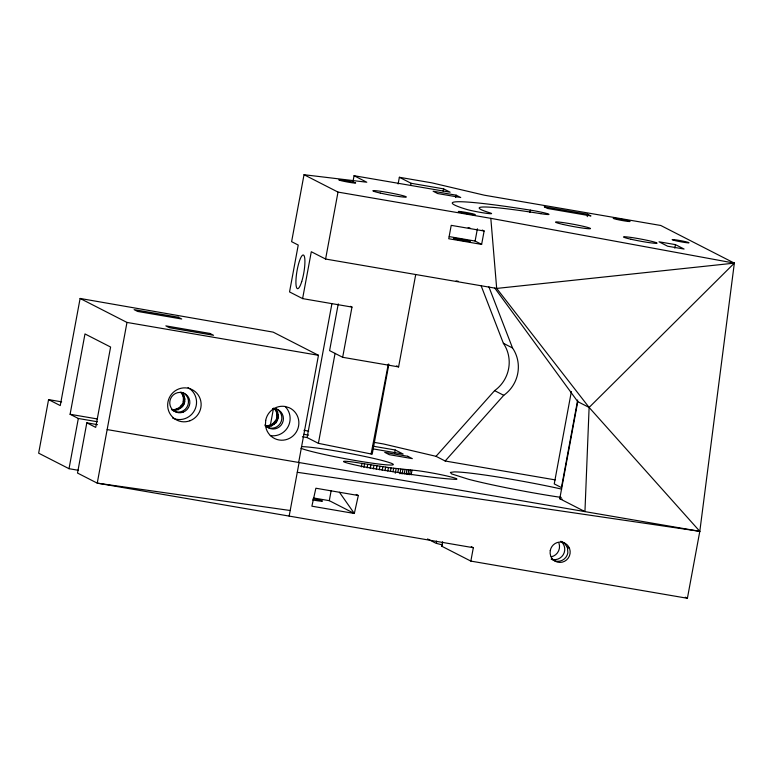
<?xml version="1.0" encoding="UTF-8"?>
<svg xmlns="http://www.w3.org/2000/svg" width="773" height="773" viewBox="0 0 773 773"><rect width="100%" height="100%" fill="white"/><g stroke="black" fill="none" stroke-linecap="round" stroke-linejoin="round"><path stroke-width="1.16" d="M415.71 274.55L398.597 366.904L342.661 357.3L351.976 307.084L302.61 298.61L289.546 291.923L298.233 245.06L291.614 241.669L304.021 174.717L338.004 192.091L490.816 218.334L496.681 288.426L589.113 407.448L584.948 511.61L559.758 498.711L577.75 401.631L494.778 288.058M276.019 419.913L272.637 423.981L266.424 426.367L271.603 425.875L275.903 422.812C276.376 418.029 278.483 412.27 274.106 408.482M182.592 403.738L179.201 407.806L172.968 410.192L178.167 409.69L182.467 406.637C182.94 401.844 185.056 396.076 180.66 392.278M182.467 406.637C185.955 402.501 185.549 395.805 181.394 392.278M275.903 422.812C279.391 418.686 278.985 411.999 274.83 408.473M442.62 541.776L441.789 546.24L470.844 561.101L687.4 598.283L699.807 531.331L734.35 263.129L660.77 225.484L484.41 195.211L431.836 182.853L399.361 177.278L398.124 183.974M470.844 561.101L473.327 547.709L97.243 483.144L126.975 322.428L80.112 298.455L60.255 405.583L48.573 399.602L38.65 453.171L69.019 468.699L78.527 470.332M298.668 462.457L318.466 355.3L273.169 332.129L80.112 298.455M289.16 516.093L299.093 462.534M97.321 421.749L78.324 418.483L70.092 414.28L84.982 333.936L110.597 347.038L95.707 427.382L86.818 422.831L77.513 473.047L97.243 483.144L290.204 510.509M69.019 468.699L78.324 418.483M270.241 425.875L273.536 408.105M302.61 298.61L311.297 251.737L325.597 259.042L496.681 288.426L734.35 263.129L589.113 407.448L577.75 401.631M325.597 259.042L338.004 192.091M352.981 181.578L354.063 175.713L450.137 192.206L443.605 188.863L411.12 183.288L399.361 177.278M388.867 364.218L372.19 454.195L318.389 443.335L307.103 437.566L331.897 303.779M338.255 303.905L329.598 350.613L342.661 357.3M318.389 443.335L335.067 353.358M356.198 494.43L358.334 495.512L354.324 513.475L329.298 500.672L331.182 490.507M410.714 185.52L411.12 183.288M361.349 466.921L361.996 463.423L391.07 467.916L412.367 470.177A23.886 1.498 10.5 0 1 443.876 475.308A23.886 1.498 10.5 0 1 454.408 479.299A122.82 7.711 10.5 0 1 371.958 468.245A23.886 1.498 10.5 0 1 344.024 461.916A23.886 1.498 10.5 0 1 361.996 463.423M363.919 467.356L364.566 463.858M367.088 467.878L367.735 464.389M370.219 468.39L370.866 464.902M373.301 468.882L373.948 465.394M376.325 469.356L376.973 465.868M379.292 469.81L379.939 466.322M382.191 470.245L382.838 466.757M385.012 470.66L385.659 467.163M387.766 471.047L388.413 467.559M390.423 471.414L391.07 467.916M394.549 453.509L395.206 449.983L372.673 446.118M443.171 191.221L443.605 188.863M393.003 471.752L393.65 468.264M395.264 473.24L396.124 468.583M397.863 472.361L398.51 468.873M399.921 473.791L400.791 469.134M402.095 474.033L402.955 469.375M404.153 474.245L405.013 469.588M455.712 197.521L456.147 195.173L433.122 191.221L437.692 193.559L460.727 197.511L456.147 195.173M406.086 474.429L406.956 469.771M407.902 474.593L408.772 469.936M409.603 474.719L410.463 470.061M411.168 474.815L412.028 470.158M482.255 230.045L484.12 231.001L481.637 244.394L475.105 241.05L477.385 228.769M442.533 545.062A23.886 1.498 10.5 0 0 436.552 543.429L436.484 541.081M442.436 543.902L441.789 546.24M529.94 212.488L530.375 210.14A13.653 0.87 10.5 0 1 547.922 213.831A13.653 0.87 10.5 0 1 540.829 213.686M587.258 216.633L587.702 214.276L544.269 206.816L547.535 208.488L590.968 215.947L587.702 214.276M571.363 391.553L554.251 483.898L561.44 487.579L577.673 399.97M674.81 248.143L675.457 244.626L659.011 241.804L667.63 246.22L684.086 249.041L675.457 244.626M371.108 453.973L388.288 364.102M273.942 424.628L274.589 422.174M180.505 408.444L181.153 405.989M178.167 409.69L179.201 407.806M271.603 425.875L272.637 423.981M373.958 442.34L383.447 443.963L436.02 456.321L494.604 390.636A34.118 33.316 -62.9 0 0 503.378 343.289L481.028 285.498M436.02 456.321L445.171 461.008L503.754 395.312A34.118 33.316 -62.9 0 0 512.528 347.976L488.894 286.851M175.597 410.289L176.853 409.052M269.043 426.464L270.299 425.227M171.664 409.545L174.283 409.642M265.11 425.72L267.729 425.817M304.021 174.717L366.779 182.225L354.063 175.713M297.286 472.293L699.807 531.331L589.113 407.448M484.12 231.001L451.219 225.349L448.736 238.741L481.637 244.394M449.258 236.606L475.105 241.05M126.975 322.428L318.466 355.3M303.973 430.319L308.717 431.141M303.876 434.3L308.62 435.122M445.171 461.008L555.246 479.898M302.388 436.755L307.103 437.566M372.596 448.813L403.177 454.06L395.206 449.983M48.573 399.602L61.656 401.854M70.092 414.28L97.311 418.947M559.758 498.711L562.126 499.116M86.818 422.831L97.504 424.667M107.176 429.585L699.807 531.331M358.334 495.512L315.886 488.227L311.886 506.189L354.324 513.475L339.424 492.246M313.973 498.044L329.298 500.672M490.816 218.334L734.35 263.129M503.378 343.289L512.528 347.976M350.488 306.321L351.976 307.084M494.604 390.636L503.754 395.312M396.588 365.871L398.597 366.904M685.284 597.2L687.4 598.283M567.256 547.187L569.401 548.289M471.25 546.646L473.327 547.709M427.537 538.945L436.069 543.313M274.28 408.482L276.579 410.424M180.843 392.278L183.143 394.23M561.266 541.631L563.015 543.583A10.233 9.991 -62.9 0 1 551.168 559.082M275.265 409.777L277.758 412.772M181.829 393.583L184.332 396.578M276.454 412.125L278.299 415.362M183.017 395.931L184.863 399.177M276.985 414.714L278.154 418.019M183.559 398.53L184.718 401.834M276.84 417.372L277.333 420.56M183.404 401.187L183.897 404.376M561.275 497.435A75.735 4.754 10.5 0 1 468.68 479.318L451.635 473.926L450.369 472.438L454.166 471.897A75.735 4.754 10.5 0 1 561.671 489.096M313.084 498.72A10.233 0.647 10.5 0 1 322.486 501.126A10.233 0.647 10.5 0 1 312.64 499.947M301.885 446.668A47.762 2.995 10.5 0 1 374.953 458.718A47.762 2.995 10.5 0 1 372.422 463.201A47.762 2.995 10.5 0 1 300.977 448.263M563.111 542.298A10.233 9.991 -62.9 0 1 564.532 543.303L567.469 547.603L567.855 552.85A10.233 9.991 -62.9 0 1 551.439 559.005M560.696 541.293A10.233 9.991 -62.9 0 1 562.338 541.892M558.976 543.255A10.233 9.991 -62.9 0 1 551.12 556.821M469.936 227.938A8.532 0.531 10.5 0 1 468.109 227.677M458.186 281.246A8.532 0.531 10.5 0 1 456.109 280.908M540.771 213.667A95.514 6 10.5 0 0 487.27 211.995L489.753 212.788A13.663 0.86 10.5 0 1 489.84 213.677L487.744 213.474A13.663 0.86 10.5 0 1 466.592 209.406A122.81 7.711 10.5 0 1 530.375 210.14M276.164 408.801A10.233 9.991 -62.9 0 1 280.222 423.469A10.233 9.991 -62.9 0 1 265.265 425.913M272.608 408.685A10.233 10.001 -63.8 0 1 282.425 423.063A10.233 10.001 -63.8 0 1 265.081 424.735M285.082 406.472A17.054 16.658 -63.8 0 1 270.279 435.576M182.795 392.636A10.252 10.01 -62.9 0 1 186.853 407.323A10.252 10.01 -62.9 0 1 171.877 409.767M188.023 387.631A17.054 16.658 -63.8 0 1 194.651 410.144A17.054 16.658 -63.8 0 1 172.563 418.029M265.69 420.415L265.448 424.841A17.054 16.658 -63.8 0 0 291.585 437.074A17.054 16.658 -63.8 0 0 289.382 407.796L285.237 406.492A17.054 16.658 -63.8 0 0 265.69 420.415M550.26 550.56L550.115 553.217A10.233 9.991 -62.9 0 0 562.193 562.174A10.233 9.991 -62.9 0 0 569.614 548.695L568.426 546.347A10.233 9.991 -62.9 0 0 550.26 550.56M673.583 239.611L672.607 239.553A8.532 0.531 10.5 0 0 679.998 241.64L682.182 242.036A8.532 0.531 10.5 0 0 687.526 242.181A8.532 0.531 10.5 0 0 673.583 239.611M341.743 180.003L340.304 179.838A8.532 0.531 10.5 0 0 345.995 181.732A8.532 0.531 10.5 0 0 355.329 182.766A8.532 0.531 10.5 0 0 341.743 180.003M178.196 317.21L134.116 309.644L137.623 311.442L181.713 319.007L178.196 317.21M209.947 333.453L165.857 325.877L169.442 327.713L213.532 335.289L209.947 333.453M407.758 456.292L384.722 452.34L389.292 454.679L412.328 458.631L407.758 456.292M563.382 224.508A17.74 1.111 10.5 0 0 590.475 228.644A17.74 1.111 10.5 0 0 565.363 222.914A17.74 1.111 10.5 0 0 563.382 224.508M630.971 239.244A17.054 1.073 10.5 0 0 657.021 243.215A17.054 1.073 10.5 0 0 632.874 237.707A17.054 1.073 10.5 0 0 630.971 239.244M380.239 193.057A17.054 1.073 10.5 0 0 406.298 197.038A17.054 1.073 10.5 0 0 382.152 191.53A17.054 1.073 10.5 0 0 380.239 193.057M301.702 281.652A17.054 3.507 -80.3 0 0 303.528 255.09A17.054 3.507 -80.3 0 0 296.04 278.753A17.054 3.507 -80.3 0 0 301.702 281.652M457.258 239.485A8.532 0.531 10.5 0 0 470.293 241.476A8.532 0.531 10.5 0 0 458.215 238.722A8.532 0.531 10.5 0 0 457.258 239.485M462.225 212.71A8.532 0.531 10.5 0 0 475.25 214.691A8.532 0.531 10.5 0 0 463.182 211.937A8.532 0.531 10.5 0 0 462.225 212.71M617.038 219.484A8.532 0.531 10.5 0 0 630.072 221.474A8.532 0.531 10.5 0 0 617.994 218.72A8.532 0.531 10.5 0 0 617.038 219.484M189.945 420.754A17.054 16.658 -63.8 0 0 195.298 391.747A17.054 16.658 -63.8 0 0 167.944 402.018A17.054 16.658 -63.8 0 0 189.945 420.754M183.143 412.144A10.252 10.01 -63.8 0 0 186.361 394.723A10.252 10.01 -63.8 0 0 169.925 400.887A10.252 10.01 -63.8 0 0 183.143 412.144"/></g></svg>
